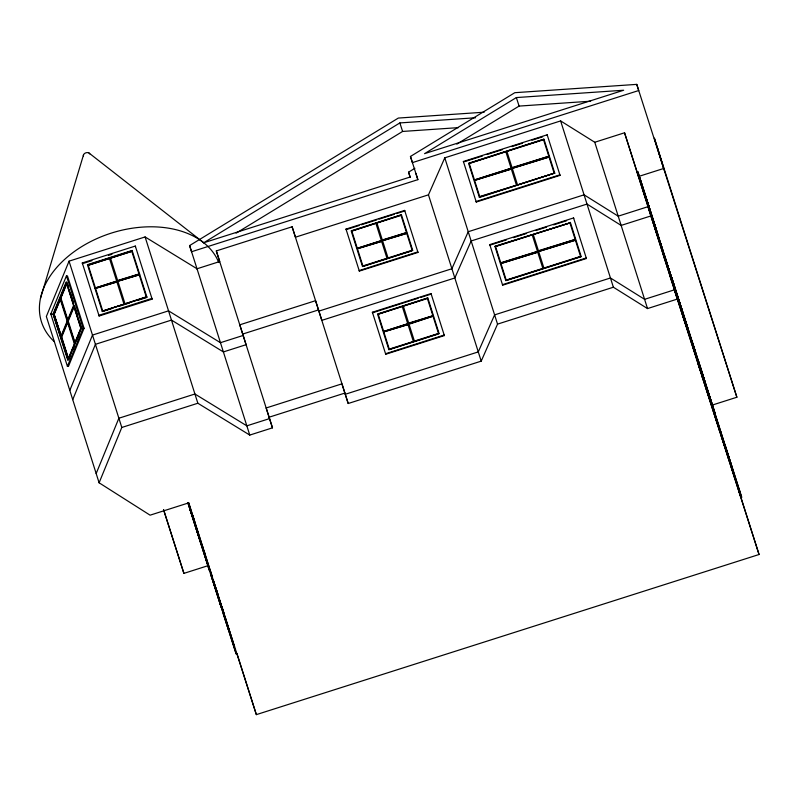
<?xml version="1.0" encoding="UTF-8"?>
<svg xmlns="http://www.w3.org/2000/svg" width="799" height="799" viewBox="0 0 799 799"><rect width="100%" height="100%" fill="white"/><g stroke="black" fill="none" stroke-linecap="round" stroke-linejoin="round"><path stroke-width="1.2" d="M40.449 298.436L83.545 154.746M594.766 142.262L624.548 132.784L677.302 299.086L647.52 308.574L594.766 142.262L560.628 120.919L444.783 157.822L428.454 194.836L295.45 237.193L292.114 226.776L216.319 250.916L272.479 427.845L249.767 435.075L197.013 268.774L145.098 236.943L69.044 261.163L46.352 316.484L99.106 482.796L150.092 515.175L188.594 502.911L256.359 714.626L759.05 554.506L738.626 490.127M50.806 313.987L66.447 275.865L67.466 275.925L84.075 328.279L68.444 366.401L67.416 366.341L50.806 313.987L51.835 314.047M53.074 313.937L66.137 282.077L80.799 328.269L67.725 360.129L53.074 313.937L68.235 360.159M53.583 313.967L66.657 282.107M53.863 313.957L60.075 298.816L67.166 321.138L60.944 336.289L53.863 313.957L61.453 336.319M70.112 356.174L68.784 359.42L61.703 337.088L67.915 321.937L67.406 321.907L74.487 344.239L68.275 359.39L61.193 337.058L73.937 305.977L81.029 328.309L74.806 343.46L60.394 298.027L66.617 282.876L73.698 305.208L67.486 320.359L67.995 320.389L60.914 298.057L67.126 282.906L68.245 286.432M66.697 283.275L54.092 313.997L68.374 359.011M54.372 313.997L60.594 298.846M75.316 343.49L68.235 321.158L74.457 306.007L77.064 314.237M68.704 359.021L81.308 328.299L80.799 328.269M72.779 349.682L74.107 346.436M76.654 340.244L78.871 334.831M67.416 366.341L83.056 328.219L66.447 275.865M69.793 390.401L92.494 335.081L168.549 310.851L220.454 342.691L243.166 335.45M72.729 399.64L95.421 344.319L171.475 320.089L223.39 351.93L246.102 344.689L239.77 324.823L315.565 300.684L318.901 311.111L451.904 268.744L468.224 231.73L584.079 194.826L618.206 216.179L647.989 206.691L667.764 268.474M96.17 473.557L118.871 418.227L194.926 394.007L246.831 425.837L269.543 418.606M99.106 482.796L121.798 427.465L69.044 261.163M272.479 427.845L266.147 407.979L341.942 383.84L348.204 403.505L481.208 361.138L497.537 324.124L444.783 157.822M415.909 173.493L417.867 179.655L191.56 251.735L189.603 245.573L398.331 118.062L484.184 112.2M475.575 117.763L399.87 122.926L203.685 242.786L410.117 177.038L408.569 172.165L414.901 168.299M236.105 233.168L402.596 131.445L458.446 127.63M636.763 84.374L638.721 90.527L412.414 162.616L410.456 156.454L514.816 92.694L636.763 84.374L736.878 397.233L711.909 405.193M516.364 97.568L424.539 153.668L623.659 90.237L516.364 97.568L519.09 106.087L590.621 101.203M456.818 144.13L519.09 106.087M135.311 246.062L152.14 299.126L99.126 316.014L82.287 262.951L135.311 246.062L135.54 246.771M83.695 263.28L91.945 260.654M108.434 255.4L111.97 254.272M102.342 311.6L87.461 264.689L132.095 250.477L132.324 251.186L88.22 265.268L95.411 287.95L116.684 281.168L109.493 258.486L88.22 265.268M87.57 265.048L132.215 250.826M547.175 134.791L560.049 175.361L476.264 202.047L463.39 161.478L547.175 134.791L547.345 135.321M464.748 161.628L482.446 155.995M487.16 154.487L502.501 149.603M511.949 146.597L522.566 143.211M532.004 140.205L542.621 136.829M479.42 197.453L468.564 163.216L543.959 139.206L469.203 163.435L474.446 179.965L511.1 168.289L505.857 151.76L469.203 163.435M117.733 280.839L139.006 274.067L131.805 251.375L110.532 258.157L117.623 280.479L139.006 274.067M95.54 288.359L116.934 281.937L95.54 288.359L102.741 311.041L124.015 304.269L116.814 281.588M117.862 281.258L139.246 274.836L117.862 281.258L125.063 303.94L146.337 297.158L139.136 274.476M512.149 167.95L548.803 156.274L543.56 139.755L506.906 151.43L512.039 167.6L548.803 156.274M197.013 268.774L219.725 261.543L216.319 250.916M474.576 180.374L511.35 169.058L474.576 180.374L479.819 196.904M512.279 168.369L549.043 157.043L512.279 168.369L517.522 184.889L554.176 173.213L548.933 156.694M404.654 210.417L417.977 252.424L359.34 271.101L346.007 229.093L404.654 210.417L404.823 210.946L396.614 213.563M359.081 225.518L346.177 229.623L346.007 229.093M361.428 224.769L376.679 219.915M379.016 219.166L394.267 214.302M411.595 250.876L362.496 266.516L351.17 230.841L401.438 214.821L351.82 231.051L357.293 248.299L381.373 240.629L375.91 223.38L351.82 231.051M146.746 296.669L102.222 311.24L146.866 297.028L132.095 250.477M103.51 311.22L111.74 308.604M118.781 306.357L129.358 302.991M138.756 299.995L146.976 297.378M479.71 196.544L516.474 185.228L511.23 168.699M479.31 197.093L554.706 173.083L480.599 197.073M382.421 240.299L406.511 232.619L401.038 215.38L376.948 223.051L382.312 239.94L406.511 232.619M357.423 248.719L381.622 241.398L357.423 248.719L362.896 265.957L386.976 258.287L381.513 241.038M382.551 240.709L406.751 233.388L382.551 240.709L388.024 257.957L412.114 250.287M656.119 228.844L637.872 171.775L637.083 172.025L658.985 240.579M638.701 176.439L663.669 168.489L654.361 138.117L736.878 397.233M412.763 250.496L362.496 266.516M639.46 178.606L639.989 178.437M643.555 191.38L644.074 191.211M644.354 194.007L644.873 193.837M573.552 217.937L586.426 258.506L502.641 285.193L489.767 244.624L573.552 217.937L573.722 218.477M491.125 244.784L506.466 239.9M513.537 237.643L526.521 233.508M535.959 230.502L546.586 227.116M553.657 224.859L566.641 220.724M494.941 246.372L570.456 222.711L494.941 246.372L505.797 280.599L581.203 256.589L570.336 222.352M647.42 203.455L647.939 203.286M648.169 203.995L647.639 204.164L675.415 289.667L674.885 289.827M242.696 334.062L318.491 309.922L321.827 320.349L454.831 277.982L471.16 240.968L587.005 204.065L621.143 225.418L650.925 215.93M648.209 206.072L648.718 205.842M648.438 206.781L648.958 206.611M648.988 208.629L649.517 208.469M649.237 209.398L649.757 209.238M500.823 263.111L537.477 251.435L532.234 234.916L495.58 246.591L500.713 262.761L537.477 251.435M538.526 251.106L575.18 239.43L569.937 222.911L533.283 234.586L538.416 250.746L575.18 239.43M500.953 263.53L537.727 252.204L500.953 263.53L506.196 280.049L542.851 268.374L537.607 251.855M538.656 251.515L575.42 240.199L538.656 251.515L543.899 268.045L580.553 256.369L575.31 239.85M651.505 216.229L652.034 216.06M651.734 216.938L652.254 216.769M652.304 218.846L652.803 218.626M652.533 219.555L653.053 219.395M653.093 221.473L653.602 221.243M653.322 222.182L653.852 222.012M431.031 293.563L444.364 335.58L385.717 354.257L372.384 312.239L431.031 293.563L431.2 294.092L420.644 297.458M418.296 298.207L372.554 312.779L372.384 312.239M653.872 224.03L654.401 223.86M654.121 224.799L654.641 224.629M437.972 334.022L388.873 349.662L377.547 313.987L427.815 297.977L378.197 314.207L383.67 331.455L407.75 323.785L402.287 306.536L378.197 314.207M655.26 228.824L656.039 228.574M655.599 229.003L656.109 228.814M656.149 230.861L656.668 230.691M656.618 232.339L657.138 232.169M656.938 233.478L657.467 233.308M657.187 234.247L657.697 234.017M657.417 234.956L657.937 234.786M657.737 236.095L658.256 235.935M657.597 236.704L658.386 236.454L637.872 171.775M658.486 236.644L657.976 236.864L662.261 250.367L662.82 250.187M658.206 237.583L658.736 237.413M658.506 239.54L659.285 239.261M408.798 323.445L432.888 315.775L427.415 298.526L403.335 306.197L408.688 323.096L432.888 315.775M660.234 243.635L660.763 243.465M383.8 331.865L407.999 324.554L383.8 331.865L389.273 349.113L413.353 341.443L407.889 324.194M438.491 333.433L414.401 341.103L408.928 323.865L433.018 316.194L410.197 323.855M660.483 244.404L661.003 244.234M661.033 246.252L661.552 246.092M661.262 246.961L661.782 246.801L661.272 247.021M661.502 247.74L662.021 247.57M661.822 248.879L662.351 248.709M662.071 249.648L662.581 249.418M662.621 251.495L663.15 251.325M662.85 252.204L663.37 252.045M121.798 427.465L197.852 403.245L249.767 435.075M696.628 358.352L697.147 358.192L664.249 254.931L663.46 255.181L664.598 258.726M665.118 259.036L665.647 258.866M665.367 259.805L665.887 259.635M439.14 333.652L388.873 349.662M665.847 261.752L666.436 261.483M666.666 262.202L666.146 262.362L666.686 262.262M666.386 263.131L666.915 262.971M666.716 264.279L667.235 264.109M666.935 264.988L667.465 264.819M497.537 324.124L613.382 287.221L647.52 308.574M669.702 273.827L670.231 273.658M670.001 274.437L670.531 274.267M669.932 274.536L670.451 274.367M670.77 275.036L670.251 275.206L639.609 179.056L657.607 235.685M670.731 277.153L671.32 276.883L644.633 193.068M670.87 277.613L671.659 277.363L681.737 308.873L681.207 309.033M673.018 283.455L673.547 283.285M691.944 342.881L673.257 284.194L673.777 284.025M673.797 286.601L674.316 286.432M674.016 287.31L674.546 287.141M269.073 417.218L344.868 393.078M674.586 289.218L675.095 288.998M345.278 394.267L478.281 351.9L494.601 314.886L610.456 277.982L644.593 299.325L674.366 289.847L759.05 554.506M674.815 289.937L675.335 289.767M675.365 291.785L675.894 291.615M675.614 292.554L676.134 292.384M677.123 296.259L677.642 296.089M677.352 296.968L677.872 296.799M677.882 299.375L678.411 299.216M678.111 300.094L678.631 299.925M678.631 301.133L679.15 300.963M678.681 302.002L679.19 301.772M678.91 302.711L679.43 302.541M679.46 304.559L679.979 304.399M679.47 304.619L679.999 304.459M679.699 305.328L680.229 305.168M680.249 307.186L680.778 307.016M680.498 307.955L681.018 307.785M680.868 308.853L681.657 308.604L705.307 382.841L704.518 383.091L701.902 374.851M681.637 311.97L682.416 311.72M681.976 312.159L682.486 311.96M682.246 312.429L682.775 312.259M683.015 313.028L682.496 313.198L680.388 306.616M682.526 314.007L683.245 313.737M682.995 315.485L683.515 315.325M683.315 316.634L683.844 316.464M683.564 317.403L684.284 317.133M683.574 317.652L684.363 317.403M684.314 317.942L683.794 318.112L665.986 262.202M684.114 319.25L684.633 319.081M683.974 319.85L684.763 319.6L689.527 334.481L688.998 334.651M684.344 319.96L684.863 319.79L684.353 320.019L688.638 333.523M684.583 320.729L685.113 320.559M684.883 322.696L685.662 322.416M686.581 325.972L687.11 325.812M686.611 326.791L687.14 326.621M686.86 327.56L687.38 327.39M687.41 329.408L688.149 329.198M687.649 330.177L688.179 330.007M687.879 330.886L688.408 330.716M688.209 332.024L688.728 331.865M688.448 332.793L688.958 332.574M688.678 333.513L689.197 333.343M689.227 335.36L689.747 335.19L693.612 347.255L693.093 347.425M691.495 342.182L692.024 342.022M692.234 341.972L691.714 342.142L682.716 313.907M692.264 342.791L691.744 342.951L687.639 330.117L688.368 329.907L671.659 277.363M692.294 344.808L692.813 344.639M693.043 345.348L692.523 345.518L693.063 345.408M692.763 346.287L693.292 346.117M693.312 348.134L693.842 347.964L697.697 360.039L697.177 360.209M693.572 348.883L694.491 348.724M694.201 349.632L694.731 349.463M191.58 513.747L192.1 513.577M191.68 513.907L192.199 513.737M191.82 514.516L192.349 514.346M696.378 357.582L696.908 357.413M697.247 360.768L698.036 360.519L741.682 497.228L740.893 497.477L718.571 427.385M697.407 360.918L697.926 360.748L701.792 372.813L701.272 372.983M698.066 361.697L698.586 361.538L715.305 414.082L714.516 414.331M698.296 362.416L698.815 362.247M699.335 365.802L699.854 365.632L715.305 414.082M719.689 430.441L699.395 366.601L700.104 366.401M699.634 367.34L700.154 367.18M197.283 531.555L197.802 531.385M701.242 373.802L702.031 373.552L702.94 376.399L702.151 376.649L703.13 379.725M701.822 374.292L702.601 374.042M702.151 374.481L702.671 374.282L692.603 342.811M703.44 378.636L703.949 378.416M703.5 379.415L704.189 379.185M703.729 380.124L704.249 379.954M705.008 384.279L705.527 384.109M202.177 547.005L202.786 546.945M707.285 390.651L707.804 390.481M707.524 391.42L708.054 391.25M707.245 391.999L708.034 391.75L731.684 465.997L730.895 466.246M707.584 392.189L708.104 391.989M708.563 394.806L709.093 394.646M708.623 395.575L709.152 395.415M709.382 396.124L708.873 396.344L706.765 389.762M709.622 396.893L709.103 397.063L712.608 408.029M710.141 400.479L710.661 400.279M702.111 376.079L709.951 400.798L710.74 400.549M207.63 564.044L208.159 563.884M207.87 564.783L208.389 564.623M163.565 509.772L183.9 573.372L207.69 565.792M200.669 542.741L187.875 502.751L208.389 567.42L209.178 567.17M712.658 407.59L713.177 407.42M703.19 377.867L693.971 348.893L712.898 408.329L713.417 408.159M712.958 409.128L713.487 408.958M210.087 570.017L209.298 570.266L208.389 567.42M713.996 412.514L714.526 412.354M714.226 413.223L714.745 413.063L698.036 360.519M236.923 653.602L236.134 653.862L210.706 574.072L211.495 573.822M212.594 579.984L213.113 579.824M718.611 425.128L718.091 425.298L708.224 394.666M720.868 431.879L719.949 432.039L709.951 400.798M217.957 596.893L218.477 596.733M218.057 597.053L218.576 596.883M218.197 597.662L218.726 597.502M220.993 604.084L220.204 604.334L222.881 610.007M725.712 448.958L726.231 448.788M725.951 449.727L726.481 449.557M224.219 613.572L223.34 613.862L236.134 653.862M223.41 614.101L224.189 613.852L221.952 606.791M223.51 614.091L224.03 613.922M223.66 614.701L224.179 614.531M728.199 457.447L728.978 457.198M728.528 457.627L729.048 457.437M729.817 461.792L730.326 461.562M730.046 462.501L730.566 462.331M228.554 630.161L229.163 630.091M229.403 630.86L228.884 631.03L210.706 574.072M734.181 473.637L733.662 473.797L730.745 464.698M733.901 474.566L734.431 474.406M734.94 477.962L735.47 477.792M234.007 647.2L234.536 647.03L225.498 618.546M739.035 490.736L739.554 490.576M731.435 466.986L739.275 491.475L739.794 491.315M60.394 298.027L60.914 298.057M67.166 321.138L68.235 321.158M83.056 328.219L84.075 328.279M61.193 337.058L61.703 337.088M88.989 153.008L204.055 242.996M675.654 290.407L676.563 293.243M678.91 300.194L694.361 348.634M673.257 284.194L675.015 289.677M675.624 291.585L679.789 304.749M703.669 379.355L712.898 408.329M624.548 132.784L638.99 177.927M643.515 192.14L646.221 200.499M649.957 212.254L654.201 225.448M658.756 239.43L687.3 329.078M696.259 356.943L698.116 362.726M699.395 366.601L701.392 372.823M702.001 374.731L706.166 387.895M723.744 442.656L720.348 432.049L739.275 491.475M729.467 460.693L724.433 444.823L724.963 444.683L741.682 497.228M673.357 286.022L669.932 275.275L671.789 281.208M680.199 307.405L701.502 373.722L671.679 279.7M701.872 375.131L706.935 390.871M720.998 434.796L722.905 440.738M727.35 454.721L729.357 460.933L727.509 455.08M676.334 295.41L679.739 306.057M723.385 442.406L724.493 445.872M560.049 175.361L559.869 174.821L476.094 201.508L476.264 202.047M586.426 258.506L586.256 257.977L502.471 284.664L502.641 285.193M581.203 256.589L505.797 280.599M511.1 168.289L474.446 179.965M463.39 161.478L463.56 162.007M489.767 244.624L489.947 245.163M399.87 122.926L402.596 131.445M410.456 156.454L417.867 179.655M408.569 172.165L410.277 177.488M417.977 252.424L417.807 251.895L359.17 270.571L359.34 271.101M444.364 335.58L444.184 335.041L385.547 353.727L385.717 354.257M381.373 240.629L357.293 248.299M407.75 323.785L383.67 331.455M189.603 245.573L197.183 269.313M152.14 299.126L151.92 298.417L98.896 315.305L99.126 316.014M139.425 273.568L139.655 274.277M192.759 515.465L194.666 521.447M217.827 594.556L213.493 580.993L217.747 594.416M219.136 598.621L229.033 629.692M229.313 630.701L234.536 647.03M109.773 257.578L110.002 258.297M116.684 281.168L95.411 287.95M87.461 264.689L87.68 265.398M94.781 287.79L95.011 288.499M82.287 262.951L82.517 263.66M639.749 177.698L702.94 376.399M664.249 254.931L684.763 319.6M721.177 435.135L724.533 445.692M733.043 472.529L734.92 478.641M698.745 365.473L701.362 373.722M663.46 254.691L685.362 323.735M697.857 363.146L699.734 369.068M560.628 120.919L613.382 287.221M543.959 139.206L554.826 173.433M428.454 194.836L481.208 361.138M401.438 214.821L412.644 250.147M427.815 297.977L439.021 333.303M406.641 233.038L412.004 249.927M433.018 316.194L438.381 333.083M292.114 226.776L348.204 403.505M145.098 236.943L197.852 403.245M237.053 653.772L256.359 714.626M203.945 550.601L205.053 554.106M210.337 570.476L212.204 576.359M215.93 588.114L217.797 593.997M188.664 502.501L210.157 570.256M218.307 596.174L223.34 611.904M224.689 616.139L228.943 629.552M189.763 508.673L221.113 607.18M163.635 509.762L183.9 573.372M70.482 293.483L73.089 301.712M79.301 321.288L81.158 327.161M67.026 283.285L68.155 286.841M68.904 289.208L73.039 302.242M75.296 309.343L80.929 327.111M657.287 147.346L664.159 169.947M54.192 341.543A93.503 63.411 -17.6 0 1 93.513 240.169A93.503 63.411 -17.6 0 1 218.686 262.412M83.466 155.945A3.296 2.237 -17.6 0 1 85.922 152.809A3.296 2.237 -17.6 0 1 89.748 153.937M656.898 231.4L656.379 231.57L656.918 231.46M683.275 314.556L682.755 314.716L683.295 314.616M209.757 570.706L188.075 502.611L209.757 570.706"/></g></svg>
